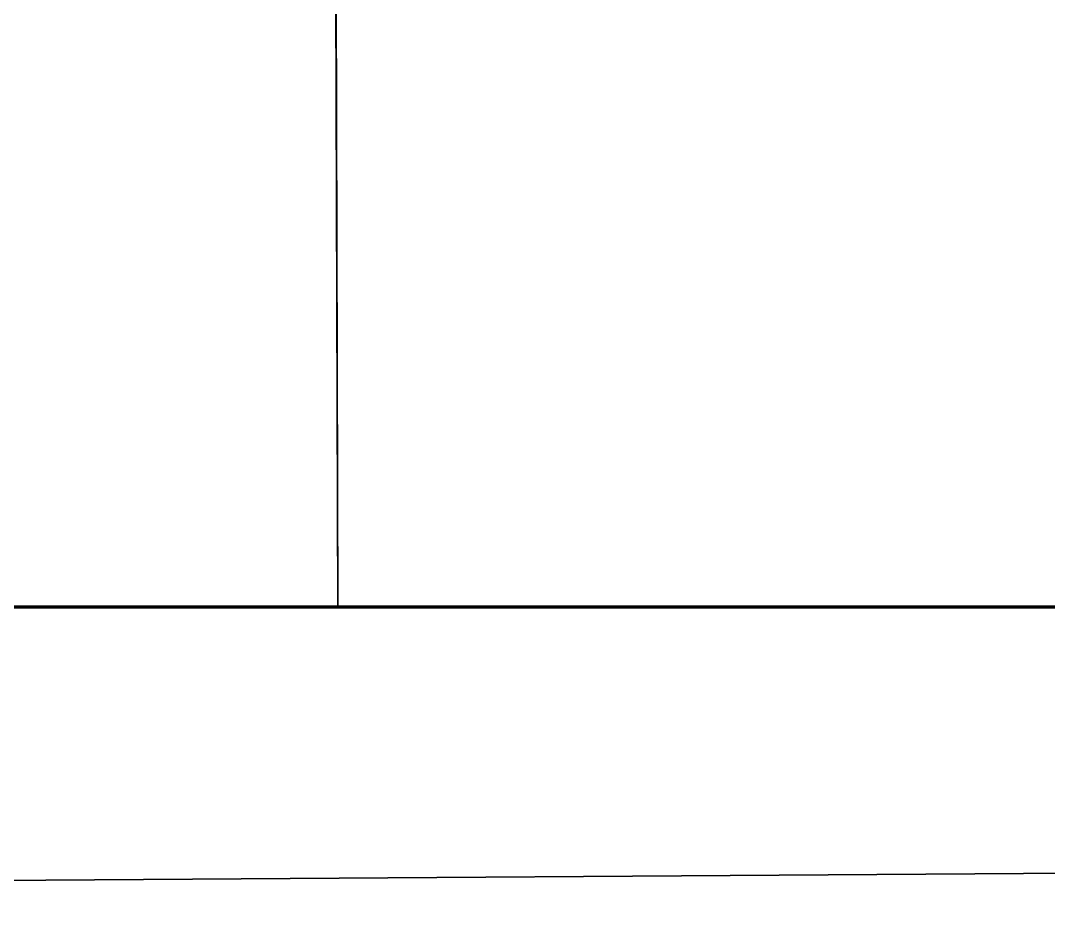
# Model space of a CAD drawing. Header units: feet. Extents: x -406 to 2003, y 7035 to 10885.
# Drawn here: x 619.28 to 631.2, y 8314.2 to 8324.6 of the extents above; entities that cross this region are included whole.
import ezdxf

# ---------------------------------------------------------------- set-up
doc = ezdxf.new("R2010")
doc.units = ezdxf.units.FT
doc.header["$LTSCALE"] = 40
doc.header["$MEASUREMENT"] = 0
doc.layers.add('lots', color=4, linetype='Continuous')
doc.layers.add('polys', color=7, linetype='Continuous')
for name, color, linetype, lineweight in [('right of way', 3, 'Continuous', 40), ('row', 3, 'Continuous', 35), ('SILT FENCE', 200, 'Continuous', 100)]:
    doc.layers.add(name, color=color, linetype=linetype, lineweight=lineweight)

msp = doc.modelspace()

# ---------------------------------------------------------------- linework, layer by layer
at = {"layer": 'lots', "color": 7, "linetype": 'Continuous'}
for q in [(622.96, 8317.798), (622.961, 8317.798)]:
    msp.add_line((622.256, 8571.08), q, dxfattribs=at)
at = {"layer": 'polys', "color": 7, "linetype": 'Continuous'}
for points in [[(622.256, 8571.08), (622.96, 8317.798), (882.294, 8317.774), (881.135, 8571.336)], [(363.376, 8570.823), (363.627, 8317.823), (622.96, 8317.798), (622.256, 8571.08)]]:
    msp.add_lwpolyline(points, close=True, dxfattribs=at)
at = {"layer": 'right of way', "color": 7, "linetype": 'Continuous'}
msp.add_line((363.627, 8317.823), (882.294, 8317.774), dxfattribs=at)
msp.add_line((363.627, 8317.823), (882.294, 8317.774), dxfattribs=at)
at = {"layer": 'row', "color": 7, "linetype": 'Continuous'}
msp.add_line((882.3, 8316.404), (555.418, 8314.201), dxfattribs=at)
at = {"layer": 'SILT FENCE', "color": 7, "linetype": 'Continuous'}
msp.add_line((882.294, 8317.774), (363.627, 8317.823), dxfattribs=at)

doc.saveas('drawing.dxf')
